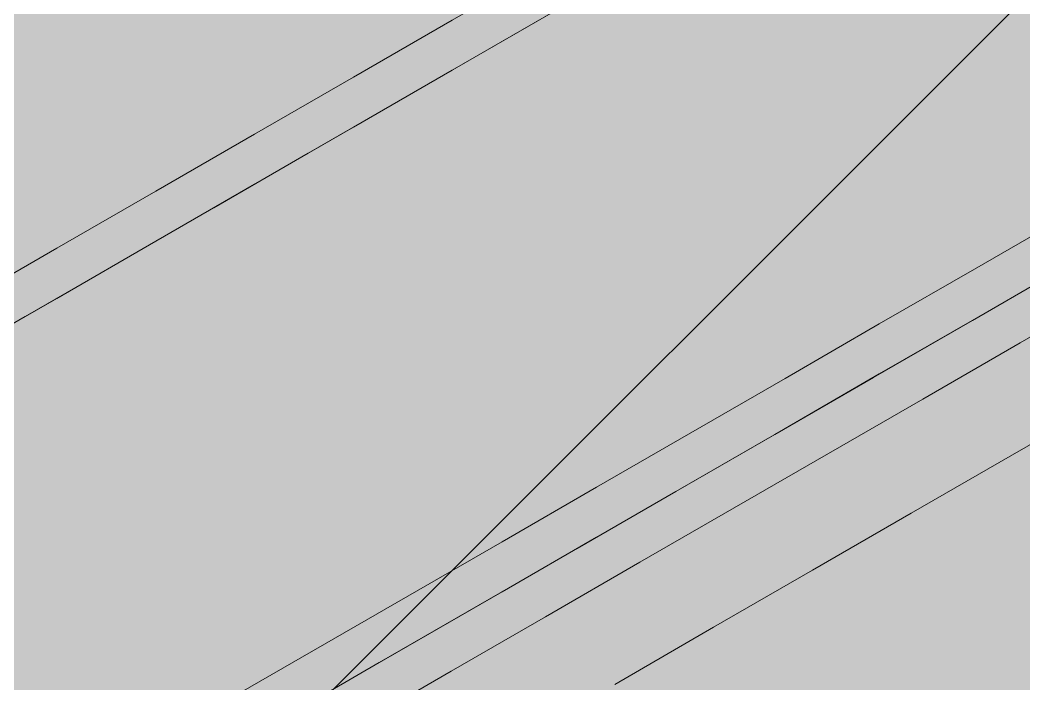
# Model space of a CAD drawing. Header units: metres. Extents: x 349021 to 349543, y 9281040 to 9281959.
# Drawn here: x 349203.3652 to 349203.4925, y 9281042.2062 to 9281042.2904 of the extents above; entities that cross this region are included whole.
import ezdxf

# ---------------------------------------------------------------- set-up
doc = ezdxf.new("R2010")
doc.units = ezdxf.units.M
doc.header["$LTSCALE"] = 0.25
doc.layers.add('ISO-3D', color=7, linetype='CONTINUOUS', lineweight=13)
doc.layers.add('ISO-3D-ARISTAS', color=250, linetype='CONTINUOUS', lineweight=13)
doc.layers.add('LLAMADAS-NUM', color=30, linetype='CONTINUOUS', lineweight=25, true_color=0xc05014)

msp = doc.modelspace()

# ---------------------------------------------------------------- linework, layer by layer
at = {"layer": 'ISO-3D', "true_color": 0x9e9c96}
for points in [[(349203.36926, 9281042.30451), (349203.38216, 9281042.29707), (349203.35672, 9281042.29727), (349203.36962, 9281042.28983)], [(349203.3947, 9281042.30431), (349203.4076, 9281042.29686), (349203.38216, 9281042.29707), (349203.39506, 9281042.28962)], [(349203.42014, 9281042.3041), (349203.43303, 9281042.29665), (349203.4076, 9281042.29686), (349203.42049, 9281042.28941)], [(349203.44557, 9281042.30389), (349203.45847, 9281042.29645), (349203.43303, 9281042.29665), (349203.44593, 9281042.28921)], [(349203.47101, 9281042.30369), (349203.48391, 9281042.29624), (349203.45847, 9281042.29645), (349203.47137, 9281042.289)], [(349203.37527, 9281042.30261), (349203.38808, 9281042.29522), (349203.3633, 9281042.29571), (349203.37611, 9281042.28831)], [(349203.40045, 9281042.30236), (349203.41326, 9281042.29496), (349203.38808, 9281042.29522), (349203.40089, 9281042.28782)], [(349203.42563, 9281042.30211), (349203.43845, 9281042.29471), (349203.41326, 9281042.29496), (349203.42607, 9281042.28757)], [(349203.35672, 9281042.29727), (349203.36962, 9281042.28983), (349203.34418, 9281042.29003), (349203.35708, 9281042.28259)], [(349203.38216, 9281042.29707), (349203.39506, 9281042.28962), (349203.36962, 9281042.28983), (349203.38252, 9281042.28238)], [(349203.4076, 9281042.29686), (349203.42049, 9281042.28941), (349203.39506, 9281042.28962), (349203.40795, 9281042.28217)], [(349203.43303, 9281042.29665), (349203.44593, 9281042.28921), (349203.42049, 9281042.28941), (349203.43339, 9281042.28197)], [(349203.45847, 9281042.29645), (349203.47137, 9281042.289), (349203.44593, 9281042.28921), (349203.45883, 9281042.28176)], [(349203.48391, 9281042.29624), (349203.49681, 9281042.28879), (349203.47137, 9281042.289), (349203.48427, 9281042.28155)], [(349203.3633, 9281042.29571), (349203.37611, 9281042.28831), (349203.35133, 9281042.2888), (349203.36415, 9281042.2814)], [(349203.38808, 9281042.29522), (349203.40089, 9281042.28782), (349203.37611, 9281042.28831), (349203.38892, 9281042.28091)], [(349203.41326, 9281042.29496), (349203.42607, 9281042.28757), (349203.40089, 9281042.28782), (349203.4137, 9281042.28042)], [(349203.36962, 9281042.28983), (349203.38252, 9281042.28238), (349203.35708, 9281042.28259), (349203.36998, 9281042.27514)], [(349203.39506, 9281042.28962), (349203.40795, 9281042.28217), (349203.38252, 9281042.28238), (349203.39541, 9281042.27493)], [(349203.42049, 9281042.28941), (349203.43339, 9281042.28197), (349203.40795, 9281042.28217), (349203.42085, 9281042.27473)], [(349203.44593, 9281042.28921), (349203.45883, 9281042.28176), (349203.43339, 9281042.28197), (349203.44629, 9281042.27452)], [(349203.47137, 9281042.289), (349203.48427, 9281042.28155), (349203.45883, 9281042.28176), (349203.47173, 9281042.27431)], [(349203.49681, 9281042.28879), (349203.50971, 9281042.28135), (349203.48427, 9281042.28155), (349203.49717, 9281042.27411)], [(349203.37611, 9281042.28831), (349203.38892, 9281042.28091), (349203.36415, 9281042.2814), (349203.37696, 9281042.274)], [(349203.40089, 9281042.28782), (349203.4137, 9281042.28042), (349203.38892, 9281042.28091), (349203.40173, 9281042.27352)], [(349203.35708, 9281042.28259), (349203.36998, 9281042.27514), (349203.34454, 9281042.27535), (349203.35744, 9281042.2679)], [(349203.38252, 9281042.28238), (349203.39541, 9281042.27493), (349203.36998, 9281042.27514), (349203.38287, 9281042.26769)], [(349203.40795, 9281042.28217), (349203.42085, 9281042.27473), (349203.39541, 9281042.27493), (349203.40831, 9281042.26749)], [(349203.36415, 9281042.2814), (349203.37696, 9281042.274), (349203.35218, 9281042.27449), (349203.36499, 9281042.26709)], [(349203.38892, 9281042.28091), (349203.40173, 9281042.27352), (349203.37696, 9281042.274), (349203.38977, 9281042.26661)], [(349203.43339, 9281042.28197), (349203.44629, 9281042.27452), (349203.42085, 9281042.27473), (349203.43375, 9281042.26728)], [(349203.45883, 9281042.28176), (349203.47173, 9281042.27431), (349203.44629, 9281042.27452), (349203.45919, 9281042.26707)], [(349203.48427, 9281042.28155), (349203.49717, 9281042.27411), (349203.47173, 9281042.27431), (349203.48463, 9281042.26687)], [(349203.36998, 9281042.27514), (349203.38287, 9281042.26769), (349203.35744, 9281042.2679), (349203.37033, 9281042.26045)], [(349203.39541, 9281042.27493), (349203.40831, 9281042.26749), (349203.38287, 9281042.26769), (349203.39577, 9281042.26025)], [(349203.42085, 9281042.27473), (349203.43375, 9281042.26728), (349203.40831, 9281042.26749), (349203.42121, 9281042.26004)], [(349203.44629, 9281042.27452), (349203.45919, 9281042.26707), (349203.43375, 9281042.26728), (349203.44665, 9281042.25983)], [(349203.37696, 9281042.274), (349203.38977, 9281042.26661), (349203.36499, 9281042.26709), (349203.3778, 9281042.2597)], [(349203.47173, 9281042.27431), (349203.48463, 9281042.26687), (349203.45919, 9281042.26707), (349203.47209, 9281042.25963)], [(349203.49717, 9281042.27411), (349203.51006, 9281042.26666), (349203.48463, 9281042.26687), (349203.49752, 9281042.25942)], [(349203.35744, 9281042.2679), (349203.37033, 9281042.26045), (349203.3449, 9281042.26066), (349203.35779, 9281042.25321)], [(349203.36499, 9281042.26709), (349203.3778, 9281042.2597), (349203.35302, 9281042.26019), (349203.36583, 9281042.25279)], [(349203.38287, 9281042.26769), (349203.39577, 9281042.26025), (349203.37033, 9281042.26045), (349203.38323, 9281042.25301)], [(349203.40831, 9281042.26749), (349203.42121, 9281042.26004), (349203.39577, 9281042.26025), (349203.40867, 9281042.2528)], [(349203.43375, 9281042.26728), (349203.44665, 9281042.25983), (349203.42121, 9281042.26004), (349203.43411, 9281042.25259)], [(349203.45919, 9281042.26707), (349203.47209, 9281042.25963), (349203.44665, 9281042.25983), (349203.45954, 9281042.25239)], [(349203.48463, 9281042.26687), (349203.49752, 9281042.25942), (349203.47209, 9281042.25963), (349203.48498, 9281042.25218)], [(349203.37033, 9281042.26045), (349203.38323, 9281042.25301), (349203.35779, 9281042.25321), (349203.37069, 9281042.24577)], [(349203.35302, 9281042.26019), (349203.36583, 9281042.25279), (349203.34106, 9281042.25328), (349203.35387, 9281042.24588)], [(349203.39577, 9281042.26025), (349203.40867, 9281042.2528), (349203.38323, 9281042.25301), (349203.39613, 9281042.24556)], [(349203.42121, 9281042.26004), (349203.43411, 9281042.25259), (349203.40867, 9281042.2528), (349203.42157, 9281042.24535)], [(349203.44665, 9281042.25983), (349203.45954, 9281042.25239), (349203.43411, 9281042.25259), (349203.447, 9281042.24515)], [(349203.47209, 9281042.25963), (349203.48498, 9281042.25218), (349203.45954, 9281042.25239), (349203.47244, 9281042.24494)], [(349203.49752, 9281042.25942), (349203.51042, 9281042.25197), (349203.48498, 9281042.25218), (349203.49788, 9281042.24473)], [(349203.35779, 9281042.25321), (349203.37069, 9281042.24577), (349203.34525, 9281042.24597), (349203.35815, 9281042.23853)], [(349203.38323, 9281042.25301), (349203.39613, 9281042.24556), (349203.37069, 9281042.24577), (349203.38359, 9281042.23832)], [(349203.40867, 9281042.2528), (349203.42157, 9281042.24535), (349203.39613, 9281042.24556), (349203.40903, 9281042.23811)], [(349203.43411, 9281042.25259), (349203.447, 9281042.24515), (349203.42157, 9281042.24535), (349203.43446, 9281042.23791)], [(349203.45954, 9281042.25239), (349203.47244, 9281042.24494), (349203.447, 9281042.24515), (349203.4599, 9281042.2377)], [(349203.48498, 9281042.25218), (349203.49788, 9281042.24473), (349203.47244, 9281042.24494), (349203.48534, 9281042.23749)], [(349203.37069, 9281042.24577), (349203.38359, 9281042.23832), (349203.35815, 9281042.23853), (349203.37105, 9281042.23108)], [(349203.39613, 9281042.24556), (349203.40903, 9281042.23811), (349203.38359, 9281042.23832), (349203.39649, 9281042.23087)], [(349203.42157, 9281042.24535), (349203.43446, 9281042.23791), (349203.40903, 9281042.23811), (349203.42192, 9281042.23067)], [(349203.447, 9281042.24515), (349203.4599, 9281042.2377), (349203.43446, 9281042.23791), (349203.44736, 9281042.23046)], [(349203.47244, 9281042.24494), (349203.48534, 9281042.23749), (349203.4599, 9281042.2377), (349203.4728, 9281042.23025)], [(349203.49788, 9281042.24473), (349203.51078, 9281042.23729), (349203.48534, 9281042.23749), (349203.49824, 9281042.23005)], [(349203.35815, 9281042.23853), (349203.37105, 9281042.23108), (349203.34561, 9281042.23129), (349203.35851, 9281042.22384)], [(349203.38359, 9281042.23832), (349203.39649, 9281042.23087), (349203.37105, 9281042.23108), (349203.38395, 9281042.22363)], [(349203.40903, 9281042.23811), (349203.42192, 9281042.23067), (349203.39649, 9281042.23087), (349203.40938, 9281042.22343)], [(349203.43446, 9281042.23791), (349203.44736, 9281042.23046), (349203.42192, 9281042.23067), (349203.43482, 9281042.22322)], [(349203.4599, 9281042.2377), (349203.4728, 9281042.23025), (349203.44736, 9281042.23046), (349203.46026, 9281042.22301)], [(349203.48534, 9281042.23749), (349203.49824, 9281042.23005), (349203.4728, 9281042.23025), (349203.4857, 9281042.22281)], [(349203.37105, 9281042.23108), (349203.38395, 9281042.22363), (349203.35851, 9281042.22384), (349203.37141, 9281042.21639)], [(349203.39649, 9281042.23087), (349203.40938, 9281042.22343), (349203.38395, 9281042.22363), (349203.39684, 9281042.21619)], [(349203.42192, 9281042.23067), (349203.43482, 9281042.22322), (349203.40938, 9281042.22343), (349203.42228, 9281042.21598)], [(349203.44736, 9281042.23046), (349203.46026, 9281042.22301), (349203.43482, 9281042.22322), (349203.44772, 9281042.21577)], [(349203.4728, 9281042.23025), (349203.4857, 9281042.22281), (349203.46026, 9281042.22301), (349203.47316, 9281042.21557)], [(349203.49824, 9281042.23005), (349203.51114, 9281042.2226), (349203.4857, 9281042.22281), (349203.4986, 9281042.21536)], [(349203.35851, 9281042.22384), (349203.37141, 9281042.21639), (349203.34597, 9281042.2166), (349203.35887, 9281042.20915)], [(349203.38395, 9281042.22363), (349203.39684, 9281042.21619), (349203.37141, 9281042.21639), (349203.3843, 9281042.20895)], [(349203.40938, 9281042.22343), (349203.42228, 9281042.21598), (349203.39684, 9281042.21619), (349203.40974, 9281042.20874)], [(349203.43482, 9281042.22322), (349203.44772, 9281042.21577), (349203.42228, 9281042.21598), (349203.43518, 9281042.20853)], [(349203.46026, 9281042.22301), (349203.47316, 9281042.21557), (349203.44772, 9281042.21577), (349203.46062, 9281042.20833)], [(349203.4857, 9281042.22281), (349203.4986, 9281042.21536), (349203.47316, 9281042.21557), (349203.48606, 9281042.20812)], [(349203.37141, 9281042.21639), (349203.3843, 9281042.20895), (349203.35887, 9281042.20915), (349203.37176, 9281042.20171)], [(349203.39684, 9281042.21619), (349203.40974, 9281042.20874), (349203.3843, 9281042.20895), (349203.3972, 9281042.2015)], [(349203.42228, 9281042.21598), (349203.43518, 9281042.20853), (349203.40974, 9281042.20874), (349203.42264, 9281042.20129)], [(349203.44772, 9281042.21577), (349203.46062, 9281042.20833), (349203.43518, 9281042.20853), (349203.44808, 9281042.20109)], [(349203.47316, 9281042.21557), (349203.48606, 9281042.20812), (349203.46062, 9281042.20833), (349203.47352, 9281042.20088)], [(349203.4986, 9281042.21536), (349203.51149, 9281042.20791), (349203.48606, 9281042.20812), (349203.49895, 9281042.20067)], [(349203.35887, 9281042.20915), (349203.37176, 9281042.20171), (349203.34633, 9281042.20191), (349203.35922, 9281042.19447)], [(349203.3843, 9281042.20895), (349203.3972, 9281042.2015), (349203.37176, 9281042.20171), (349203.38466, 9281042.19426)], [(349203.40974, 9281042.20874), (349203.42264, 9281042.20129), (349203.3972, 9281042.2015), (349203.4101, 9281042.19405)], [(349203.43518, 9281042.20853), (349203.44808, 9281042.20109), (349203.42264, 9281042.20129), (349203.43554, 9281042.19385)], [(349203.46062, 9281042.20833), (349203.47352, 9281042.20088), (349203.44808, 9281042.20109), (349203.46098, 9281042.19364)], [(349203.48606, 9281042.20812), (349203.49895, 9281042.20067), (349203.47352, 9281042.20088), (349203.48641, 9281042.19343)]]:
    msp.add_solid(points, dxfattribs=at)
at = {"layer": 'ISO-3D', "true_color": 0x22252b}
for points in [[(349203.43255, 9281042.2913), (349203.42001, 9281042.28406), (349203.43255, 9281042.29765), (349203.42001, 9281042.29042)], [(349203.42001, 9281042.28406), (349203.40747, 9281042.27682), (349203.42001, 9281042.29042), (349203.40747, 9281042.28317)], [(349203.40747, 9281042.27682), (349203.39493, 9281042.26959), (349203.40747, 9281042.28317), (349203.39493, 9281042.27593)], [(349203.39493, 9281042.26959), (349203.38239, 9281042.26234), (349203.39493, 9281042.27593), (349203.38239, 9281042.26869)], [(349203.38239, 9281042.26234), (349203.36985, 9281042.2551), (349203.38239, 9281042.26869), (349203.36985, 9281042.26145)], [(349203.49894, 9281042.25979), (349203.48657, 9281042.25264), (349203.49894, 9281042.26614), (349203.48657, 9281042.25899)], [(349203.36985, 9281042.2551), (349203.35731, 9281042.24786), (349203.36985, 9281042.26145), (349203.35731, 9281042.25422)], [(349203.49854, 9281042.2532), (349203.486, 9281042.24597), (349203.49854, 9281042.25955), (349203.486, 9281042.25231)], [(349203.48657, 9281042.25264), (349203.47419, 9281042.2455), (349203.48657, 9281042.25899), (349203.47419, 9281042.25185)], [(349203.49854, 9281042.23923), (349203.486, 9281042.23199), (349203.49854, 9281042.2532), (349203.486, 9281042.24597)], [(349203.47419, 9281042.2455), (349203.46223, 9281042.23859), (349203.47419, 9281042.25185), (349203.46223, 9281042.24494)], [(349203.486, 9281042.24597), (349203.47346, 9281042.23872), (349203.486, 9281042.25231), (349203.47346, 9281042.24507)], [(349203.47346, 9281042.23872), (349203.46092, 9281042.23148), (349203.47346, 9281042.24507), (349203.46092, 9281042.23783)], [(349203.486, 9281042.23199), (349203.47346, 9281042.22476), (349203.486, 9281042.24597), (349203.47346, 9281042.23872)], [(349203.46223, 9281042.23859), (349203.45026, 9281042.23168), (349203.46223, 9281042.24494), (349203.45026, 9281042.23803)], [(349203.47346, 9281042.22476), (349203.46092, 9281042.21751), (349203.47346, 9281042.23872), (349203.46092, 9281042.23148)], [(349203.49854, 9281042.22527), (349203.486, 9281042.21802), (349203.49854, 9281042.23923), (349203.486, 9281042.23199)], [(349203.45026, 9281042.23168), (349203.43829, 9281042.22477), (349203.45026, 9281042.23803), (349203.43829, 9281042.23112)], [(349203.46092, 9281042.23148), (349203.44838, 9281042.22424), (349203.46092, 9281042.23783), (349203.44838, 9281042.2306)], [(349203.43829, 9281042.22477), (349203.42633, 9281042.21786), (349203.43829, 9281042.23112), (349203.42633, 9281042.22421)], [(349203.46092, 9281042.21751), (349203.44838, 9281042.21027), (349203.46092, 9281042.23148), (349203.44838, 9281042.22424)], [(349203.486, 9281042.21802), (349203.47346, 9281042.21078), (349203.486, 9281042.23199), (349203.47346, 9281042.22476)], [(349203.44838, 9281042.22424), (349203.43584, 9281042.217), (349203.44838, 9281042.2306), (349203.43584, 9281042.22335)], [(349203.47346, 9281042.21078), (349203.46092, 9281042.20355), (349203.47346, 9281042.22476), (349203.46092, 9281042.21751)], [(349203.49854, 9281042.21129), (349203.486, 9281042.20406), (349203.49854, 9281042.22527), (349203.486, 9281042.21802)], [(349203.42633, 9281042.21786), (349203.41436, 9281042.21095), (349203.42633, 9281042.22421), (349203.41436, 9281042.2173)], [(349203.44838, 9281042.21027), (349203.43584, 9281042.20303), (349203.44838, 9281042.22424), (349203.43584, 9281042.217)], [(349203.43584, 9281042.217), (349203.4233, 9281042.20977), (349203.43584, 9281042.22335), (349203.4233, 9281042.21611)], [(349203.41436, 9281042.21095), (349203.40239, 9281042.20405), (349203.41436, 9281042.2173), (349203.40239, 9281042.2104)], [(349203.46092, 9281042.20355), (349203.44838, 9281042.1963), (349203.46092, 9281042.21751), (349203.44838, 9281042.21027)], [(349203.486, 9281042.20406), (349203.47346, 9281042.19681), (349203.486, 9281042.21802), (349203.47346, 9281042.21078)], [(349203.4233, 9281042.20977), (349203.41076, 9281042.20252), (349203.4233, 9281042.21611), (349203.41076, 9281042.20887)], [(349203.43584, 9281042.20303), (349203.4233, 9281042.19579), (349203.43584, 9281042.217), (349203.4233, 9281042.20977)], [(349203.47346, 9281042.19681), (349203.46092, 9281042.18957), (349203.47346, 9281042.21078), (349203.46092, 9281042.20355)], [(349203.49854, 9281042.19732), (349203.486, 9281042.19008), (349203.49854, 9281042.21129), (349203.486, 9281042.20406)], [(349203.40239, 9281042.20405), (349203.39043, 9281042.19714), (349203.40239, 9281042.2104), (349203.39043, 9281042.20349)], [(349203.4233, 9281042.19579), (349203.41076, 9281042.18856), (349203.4233, 9281042.20977), (349203.41076, 9281042.20252)], [(349203.44838, 9281042.1963), (349203.43584, 9281042.18907), (349203.44838, 9281042.21027), (349203.43584, 9281042.20303)], [(349203.41076, 9281042.20252), (349203.39822, 9281042.19528), (349203.41076, 9281042.20887), (349203.39822, 9281042.20163)]]:
    msp.add_solid(points, dxfattribs=at)
at = {"layer": 'ISO-3D', "true_color": 0x2b2e35}
for points in [[(349203.43255, 9281042.29765), (349203.44464, 9281042.29067), (349203.42001, 9281042.29042), (349203.4321, 9281042.28343)], [(349203.45718, 9281042.29791), (349203.46928, 9281042.29092), (349203.44464, 9281042.29067), (349203.45674, 9281042.28368)], [(349203.48182, 9281042.29816), (349203.49392, 9281042.29118), (349203.46928, 9281042.29092), (349203.48138, 9281042.28394)], [(349203.46928, 9281042.29092), (349203.48138, 9281042.28394), (349203.45674, 9281042.28368), (349203.46884, 9281042.2767)], [(349203.49392, 9281042.29118), (349203.50602, 9281042.2842), (349203.48138, 9281042.28394), (349203.49348, 9281042.27695)], [(349203.42001, 9281042.29042), (349203.4321, 9281042.28343), (349203.40747, 9281042.28317), (349203.41956, 9281042.27619)], [(349203.44464, 9281042.29067), (349203.45674, 9281042.28368), (349203.4321, 9281042.28343), (349203.4442, 9281042.27644)], [(349203.4321, 9281042.28343), (349203.4442, 9281042.27644), (349203.41956, 9281042.27619), (349203.43166, 9281042.26921)], [(349203.45674, 9281042.28368), (349203.46884, 9281042.2767), (349203.4442, 9281042.27644), (349203.4563, 9281042.26946)], [(349203.48138, 9281042.28394), (349203.49348, 9281042.27695), (349203.46884, 9281042.2767), (349203.48094, 9281042.26971)], [(349203.40747, 9281042.28317), (349203.41956, 9281042.27619), (349203.39493, 9281042.27593), (349203.40702, 9281042.26895)], [(349203.49348, 9281042.27695), (349203.50558, 9281042.26997), (349203.48094, 9281042.26971), (349203.49304, 9281042.26273)], [(349203.39493, 9281042.27593), (349203.40702, 9281042.26895), (349203.38239, 9281042.26869), (349203.39448, 9281042.26171)], [(349203.41956, 9281042.27619), (349203.43166, 9281042.26921), (349203.40702, 9281042.26895), (349203.41912, 9281042.26196)], [(349203.4442, 9281042.27644), (349203.4563, 9281042.26946), (349203.43166, 9281042.26921), (349203.44376, 9281042.26222)], [(349203.46884, 9281042.2767), (349203.48094, 9281042.26971), (349203.4563, 9281042.26946), (349203.4684, 9281042.26247)], [(349203.4563, 9281042.26946), (349203.4684, 9281042.26247), (349203.44376, 9281042.26222), (349203.45586, 9281042.25523)], [(349203.48094, 9281042.26971), (349203.49304, 9281042.26273), (349203.4684, 9281042.26247), (349203.4805, 9281042.25549)], [(349203.38239, 9281042.26869), (349203.39448, 9281042.26171), (349203.36985, 9281042.26145), (349203.38194, 9281042.25447)], [(349203.40702, 9281042.26895), (349203.41912, 9281042.26196), (349203.39448, 9281042.26171), (349203.40658, 9281042.25472)], [(349203.43166, 9281042.26921), (349203.44376, 9281042.26222), (349203.41912, 9281042.26196), (349203.43122, 9281042.25498)], [(349203.39448, 9281042.26171), (349203.40658, 9281042.25472), (349203.38194, 9281042.25447), (349203.39404, 9281042.24748)], [(349203.41912, 9281042.26196), (349203.43122, 9281042.25498), (349203.40658, 9281042.25472), (349203.41868, 9281042.24774)], [(349203.44376, 9281042.26222), (349203.45586, 9281042.25523), (349203.43122, 9281042.25498), (349203.44332, 9281042.248)], [(349203.4684, 9281042.26247), (349203.4805, 9281042.25549), (349203.45586, 9281042.25523), (349203.46796, 9281042.24825)], [(349203.49304, 9281042.26273), (349203.49854, 9281042.25955), (349203.4805, 9281042.25549), (349203.486, 9281042.25231)], [(349203.36985, 9281042.26145), (349203.38194, 9281042.25447), (349203.35731, 9281042.25422), (349203.3694, 9281042.24723)], [(349203.49894, 9281042.25979), (349203.50444, 9281042.25661), (349203.48657, 9281042.25264), (349203.49206, 9281042.24947)], [(349203.4805, 9281042.25549), (349203.486, 9281042.25231), (349203.46796, 9281042.24825), (349203.47346, 9281042.24507)], [(349203.35731, 9281042.25422), (349203.3694, 9281042.24723), (349203.34477, 9281042.24697), (349203.35686, 9281042.23999)], [(349203.38194, 9281042.25447), (349203.39404, 9281042.24748), (349203.3694, 9281042.24723), (349203.3815, 9281042.24024)], [(349203.40658, 9281042.25472), (349203.41868, 9281042.24774), (349203.39404, 9281042.24748), (349203.40614, 9281042.2405)], [(349203.43122, 9281042.25498), (349203.44332, 9281042.248), (349203.41868, 9281042.24774), (349203.43078, 9281042.24075)], [(349203.45586, 9281042.25523), (349203.46796, 9281042.24825), (349203.44332, 9281042.248), (349203.45542, 9281042.24101)], [(349203.48657, 9281042.25264), (349203.49206, 9281042.24947), (349203.47419, 9281042.2455), (349203.47969, 9281042.24232)], [(349203.41868, 9281042.24774), (349203.43078, 9281042.24075), (349203.40614, 9281042.2405), (349203.41824, 9281042.23351)], [(349203.44332, 9281042.248), (349203.45542, 9281042.24101), (349203.43078, 9281042.24075), (349203.44288, 9281042.23377)], [(349203.46796, 9281042.24825), (349203.47346, 9281042.24507), (349203.45542, 9281042.24101), (349203.46092, 9281042.23783)], [(349203.3694, 9281042.24723), (349203.3815, 9281042.24024), (349203.35686, 9281042.23999), (349203.36896, 9281042.23301)], [(349203.39404, 9281042.24748), (349203.40614, 9281042.2405), (349203.3815, 9281042.24024), (349203.3936, 9281042.23326)], [(349203.47419, 9281042.2455), (349203.47969, 9281042.24232), (349203.46223, 9281042.23859), (349203.46773, 9281042.23542)], [(349203.35686, 9281042.23999), (349203.36896, 9281042.23301), (349203.34432, 9281042.23275), (349203.35642, 9281042.22576)], [(349203.3815, 9281042.24024), (349203.3936, 9281042.23326), (349203.36896, 9281042.23301), (349203.38106, 9281042.22602)], [(349203.40614, 9281042.2405), (349203.41824, 9281042.23351), (349203.3936, 9281042.23326), (349203.4057, 9281042.22627)], [(349203.43078, 9281042.24075), (349203.44288, 9281042.23377), (349203.41824, 9281042.23351), (349203.43034, 9281042.22653)], [(349203.45542, 9281042.24101), (349203.46092, 9281042.23783), (349203.44288, 9281042.23377), (349203.44838, 9281042.2306)], [(349203.46223, 9281042.23859), (349203.46773, 9281042.23542), (349203.45026, 9281042.23168), (349203.45576, 9281042.22851)], [(349203.44288, 9281042.23377), (349203.44838, 9281042.2306), (349203.43034, 9281042.22653), (349203.43584, 9281042.22335)], [(349203.36896, 9281042.23301), (349203.38106, 9281042.22602), (349203.35642, 9281042.22576), (349203.36852, 9281042.21878)], [(349203.3936, 9281042.23326), (349203.4057, 9281042.22627), (349203.38106, 9281042.22602), (349203.39316, 9281042.21903)], [(349203.41824, 9281042.23351), (349203.43034, 9281042.22653), (349203.4057, 9281042.22627), (349203.4178, 9281042.21929)], [(349203.45026, 9281042.23168), (349203.45576, 9281042.22851), (349203.43829, 9281042.22477), (349203.44379, 9281042.2216)], [(349203.38106, 9281042.22602), (349203.39316, 9281042.21903), (349203.36852, 9281042.21878), (349203.38062, 9281042.2118)], [(349203.4057, 9281042.22627), (349203.4178, 9281042.21929), (349203.39316, 9281042.21903), (349203.40526, 9281042.21205)], [(349203.43034, 9281042.22653), (349203.43584, 9281042.22335), (349203.4178, 9281042.21929), (349203.4233, 9281042.21611)], [(349203.35642, 9281042.22576), (349203.36852, 9281042.21878), (349203.34388, 9281042.21852), (349203.35598, 9281042.21154)], [(349203.43829, 9281042.22477), (349203.44379, 9281042.2216), (349203.42633, 9281042.21786), (349203.43183, 9281042.21469)], [(349203.36852, 9281042.21878), (349203.38062, 9281042.2118), (349203.35598, 9281042.21154), (349203.36808, 9281042.20455)], [(349203.39316, 9281042.21903), (349203.40526, 9281042.21205), (349203.38062, 9281042.2118), (349203.39272, 9281042.20481)], [(349203.4178, 9281042.21929), (349203.4233, 9281042.21611), (349203.40526, 9281042.21205), (349203.41076, 9281042.20887)], [(349203.42633, 9281042.21786), (349203.43183, 9281042.21469), (349203.41436, 9281042.21095), (349203.41986, 9281042.20778)], [(349203.40526, 9281042.21205), (349203.41076, 9281042.20887), (349203.39272, 9281042.20481), (349203.39822, 9281042.20163)], [(349203.35598, 9281042.21154), (349203.36808, 9281042.20455), (349203.34344, 9281042.2043), (349203.35554, 9281042.19731)], [(349203.38062, 9281042.2118), (349203.39272, 9281042.20481), (349203.36808, 9281042.20455), (349203.38018, 9281042.19757)], [(349203.41436, 9281042.21095), (349203.41986, 9281042.20778), (349203.40239, 9281042.20405), (349203.40789, 9281042.20087)]]:
    msp.add_solid(points, dxfattribs=at)
at = {"layer": 'ISO-3D', "true_color": 0x8e8d88}
for points in [[(349203.50332, 9281042.22777), (349203.49078, 9281042.22053), (349203.50332, 9281042.24231), (349203.49078, 9281042.23507)], [(349203.49078, 9281042.22053), (349203.47824, 9281042.21329), (349203.49078, 9281042.23507), (349203.47824, 9281042.22783)], [(349203.47824, 9281042.21329), (349203.4657, 9281042.20605), (349203.47824, 9281042.22783), (349203.4657, 9281042.2206)], [(349203.50332, 9281042.21322), (349203.49078, 9281042.20598), (349203.50332, 9281042.22777), (349203.49078, 9281042.22053)], [(349203.4657, 9281042.20605), (349203.45316, 9281042.19881), (349203.4657, 9281042.2206), (349203.45316, 9281042.21335)], [(349203.49078, 9281042.20598), (349203.47824, 9281042.19874), (349203.49078, 9281042.22053), (349203.47824, 9281042.21329)], [(349203.45316, 9281042.19881), (349203.44062, 9281042.19157), (349203.45316, 9281042.21335), (349203.44062, 9281042.20611)], [(349203.47824, 9281042.19874), (349203.4657, 9281042.1915), (349203.47824, 9281042.21329), (349203.4657, 9281042.20605)], [(349203.50332, 9281042.19868), (349203.49078, 9281042.19144), (349203.50332, 9281042.21322), (349203.49078, 9281042.20598)]]:
    msp.add_solid(points, dxfattribs=at)
at = {"layer": 'ISO-3D', "true_color": 0xb0aea8}
for points in [[(349203.50332, 9281042.24231), (349203.51569, 9281042.23517), (349203.49078, 9281042.23507), (349203.50315, 9281042.22793)], [(349203.49078, 9281042.23507), (349203.50315, 9281042.22793), (349203.47824, 9281042.22783), (349203.49061, 9281042.22069)], [(349203.47824, 9281042.22783), (349203.49061, 9281042.22069), (349203.4657, 9281042.2206), (349203.47807, 9281042.21345)], [(349203.50315, 9281042.22793), (349203.51552, 9281042.22079), (349203.49061, 9281042.22069), (349203.50298, 9281042.21355)], [(349203.4657, 9281042.2206), (349203.47807, 9281042.21345), (349203.45316, 9281042.21335), (349203.46553, 9281042.20621)], [(349203.49061, 9281042.22069), (349203.50298, 9281042.21355), (349203.47807, 9281042.21345), (349203.49044, 9281042.20631)], [(349203.45316, 9281042.21335), (349203.46553, 9281042.20621), (349203.44062, 9281042.20611), (349203.45299, 9281042.19897)], [(349203.47807, 9281042.21345), (349203.49044, 9281042.20631), (349203.46553, 9281042.20621), (349203.4779, 9281042.19907)], [(349203.50298, 9281042.21355), (349203.51535, 9281042.20641), (349203.49044, 9281042.20631), (349203.50281, 9281042.19917)], [(349203.46553, 9281042.20621), (349203.4779, 9281042.19907), (349203.45299, 9281042.19897), (349203.46536, 9281042.19183)], [(349203.49044, 9281042.20631), (349203.50281, 9281042.19917), (349203.4779, 9281042.19907), (349203.49027, 9281042.19193)]]:
    msp.add_solid(points, dxfattribs=at)
at = {"layer": 'ISO-3D-ARISTAS', "color": 250}
for p, q in [((349203.42001, 9281042.29042), (349203.43255, 9281042.29765)), ((349203.42001, 9281042.29042), (349203.43255, 9281042.29765)), ((349203.43845, 9281042.29471), (349203.42607, 9281042.28757)), ((349203.43255, 9281042.2913), (349203.42001, 9281042.28406)), ((349203.40747, 9281042.28317), (349203.42001, 9281042.29042)), ((349203.40747, 9281042.28317), (349203.42001, 9281042.29042)), ((349203.42607, 9281042.28757), (349203.4137, 9281042.28042)), ((349203.42001, 9281042.28406), (349203.40747, 9281042.27682)), ((349203.39493, 9281042.27593), (349203.40747, 9281042.28317)), ((349203.39493, 9281042.27593), (349203.40747, 9281042.28317)), ((349203.4137, 9281042.28042), (349203.40173, 9281042.27352)), ((349203.38239, 9281042.26869), (349203.39493, 9281042.27593)), ((349203.38239, 9281042.26869), (349203.39493, 9281042.27593)), ((349203.40747, 9281042.27682), (349203.39493, 9281042.26959)), ((349203.40173, 9281042.27352), (349203.38977, 9281042.26661)), ((349203.39493, 9281042.26959), (349203.38239, 9281042.26234)), ((349203.36985, 9281042.26145), (349203.38239, 9281042.26869)), ((349203.36985, 9281042.26145), (349203.38239, 9281042.26869)), ((349203.38977, 9281042.26661), (349203.3778, 9281042.2597)), ((349203.48657, 9281042.25899), (349203.49894, 9281042.26614)), ((349203.38239, 9281042.26234), (349203.36985, 9281042.2551)), ((349203.35731, 9281042.25422), (349203.36985, 9281042.26145)), ((349203.35731, 9281042.25422), (349203.36985, 9281042.26145)), ((349203.3778, 9281042.2597), (349203.36583, 9281042.25279)), ((349203.49854, 9281042.25955), (349203.486, 9281042.25231)), ((349203.486, 9281042.25231), (349203.49854, 9281042.25955)), ((349203.49894, 9281042.25979), (349203.48657, 9281042.25264)), ((349203.48657, 9281042.25264), (349203.49894, 9281042.25979)), ((349203.47419, 9281042.25185), (349203.48657, 9281042.25899)), ((349203.50444, 9281042.25661), (349203.49206, 9281042.24947)), ((349203.36985, 9281042.2551), (349203.35731, 9281042.24786)), ((349203.36583, 9281042.25279), (349203.35387, 9281042.24588)), ((349203.46223, 9281042.24494), (349203.47419, 9281042.25185)), ((349203.486, 9281042.25231), (349203.47346, 9281042.24507)), ((349203.47346, 9281042.24507), (349203.486, 9281042.25231)), ((349203.48657, 9281042.25264), (349203.47419, 9281042.2455)), ((349203.47419, 9281042.2455), (349203.48657, 9281042.25264)), ((349203.49206, 9281042.24947), (349203.47969, 9281042.24232)), ((349203.47346, 9281042.24507), (349203.46092, 9281042.23783)), ((349203.46092, 9281042.23783), (349203.47346, 9281042.24507)), ((349203.47419, 9281042.2455), (349203.46223, 9281042.23859)), ((349203.46223, 9281042.23859), (349203.47419, 9281042.2455)), ((349203.45026, 9281042.23803), (349203.46223, 9281042.24494)), ((349203.47969, 9281042.24232), (349203.46773, 9281042.23542)), ((349203.49078, 9281042.23507), (349203.50332, 9281042.24231)), ((349203.49078, 9281042.23507), (349203.50332, 9281042.24231)), ((349203.43829, 9281042.23112), (349203.45026, 9281042.23803)), ((349203.46092, 9281042.23783), (349203.44838, 9281042.2306)), ((349203.44838, 9281042.2306), (349203.46092, 9281042.23783)), ((349203.46223, 9281042.23859), (349203.45026, 9281042.23168)), ((349203.45026, 9281042.23168), (349203.46223, 9281042.23859)), ((349203.46773, 9281042.23542), (349203.45576, 9281042.22851)), ((349203.47824, 9281042.22783), (349203.49078, 9281042.23507)), ((349203.47824, 9281042.22783), (349203.49078, 9281042.23507)), ((349203.42633, 9281042.22421), (349203.43829, 9281042.23112)), ((349203.45026, 9281042.23168), (349203.43829, 9281042.22477)), ((349203.43829, 9281042.22477), (349203.45026, 9281042.23168)), ((349203.44838, 9281042.2306), (349203.43584, 9281042.22335)), ((349203.43584, 9281042.22335), (349203.44838, 9281042.2306)), ((349203.45576, 9281042.22851), (349203.44379, 9281042.2216)), ((349203.4657, 9281042.2206), (349203.47824, 9281042.22783)), ((349203.4657, 9281042.2206), (349203.47824, 9281042.22783)), ((349203.43829, 9281042.22477), (349203.42633, 9281042.21786)), ((349203.42633, 9281042.21786), (349203.43829, 9281042.22477)), ((349203.41436, 9281042.2173), (349203.42633, 9281042.22421)), ((349203.43584, 9281042.22335), (349203.4233, 9281042.21611)), ((349203.4233, 9281042.21611), (349203.43584, 9281042.22335)), ((349203.44379, 9281042.2216), (349203.43183, 9281042.21469)), ((349203.45316, 9281042.21335), (349203.4657, 9281042.2206)), ((349203.45316, 9281042.21335), (349203.4657, 9281042.2206)), ((349203.40239, 9281042.2104), (349203.41436, 9281042.2173)), ((349203.42633, 9281042.21786), (349203.41436, 9281042.21095)), ((349203.41436, 9281042.21095), (349203.42633, 9281042.21786)), ((349203.4233, 9281042.21611), (349203.41076, 9281042.20887)), ((349203.41076, 9281042.20887), (349203.4233, 9281042.21611)), ((349203.43183, 9281042.21469), (349203.41986, 9281042.20778)), ((349203.44062, 9281042.20611), (349203.45316, 9281042.21335)), ((349203.44062, 9281042.20611), (349203.45316, 9281042.21335)), ((349203.41436, 9281042.21095), (349203.40239, 9281042.20405)), ((349203.40239, 9281042.20405), (349203.41436, 9281042.21095)), ((349203.39043, 9281042.20349), (349203.40239, 9281042.2104)), ((349203.41076, 9281042.20887), (349203.39822, 9281042.20163)), ((349203.39822, 9281042.20163), (349203.41076, 9281042.20887)), ((349203.41986, 9281042.20778), (349203.40789, 9281042.20087))]:
    msp.add_line(p, q, dxfattribs=at)
at = {"layer": 'LLAMADAS-NUM'}
msp.add_line((349203.36711, 9281042.16767), (349203.62711, 9281042.42767), dxfattribs=at)

doc.saveas('drawing.dxf')
